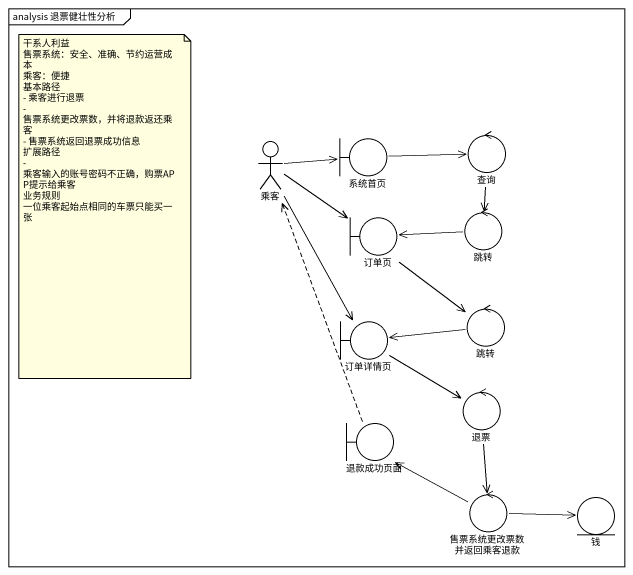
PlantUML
@startuml
mainframe analysis 退票健壮性分析
actor 乘客
boundary 系统首页
control 查询
boundary 订单页
control 跳转
boundary 订单详情页
control "跳转" as 跳转_2
control 退票
boundary 退款成功页面
control 售票系统更改票数并返回乘客退款
entity 钱
乘客 -right-> 系统首页
乘客 -right-> 订单页
乘客 --> 订单详情页
系统首页 -right-> 查询
查询 --> 跳转
订单页 --> 跳转_2
跳转 -left-> 订单页
订单详情页 --> 退票
跳转_2 -left-> 订单详情页
退票 --> 售票系统更改票数并返回乘客退款
退款成功页面 .up.> 乘客
售票系统更改票数并返回乘客退款 -up-> 退款成功页面
售票系统更改票数并返回乘客退款 -right-> 钱
note as N1
  干系人利益
  售票系统：安全、准确、节约运营成本
  乘客：便捷
  基本路径
  - 乘客进行退票
  - 售票系统更改票数，并将退款返还乘客
  - 售票系统返回退票成功信息
  扩展路径
  - 乘客输入的账号密码不正确，购票APP提示给乘客
  业务规则
  一位乘客起始点相同的车票只能买一张
end note
@enduml
